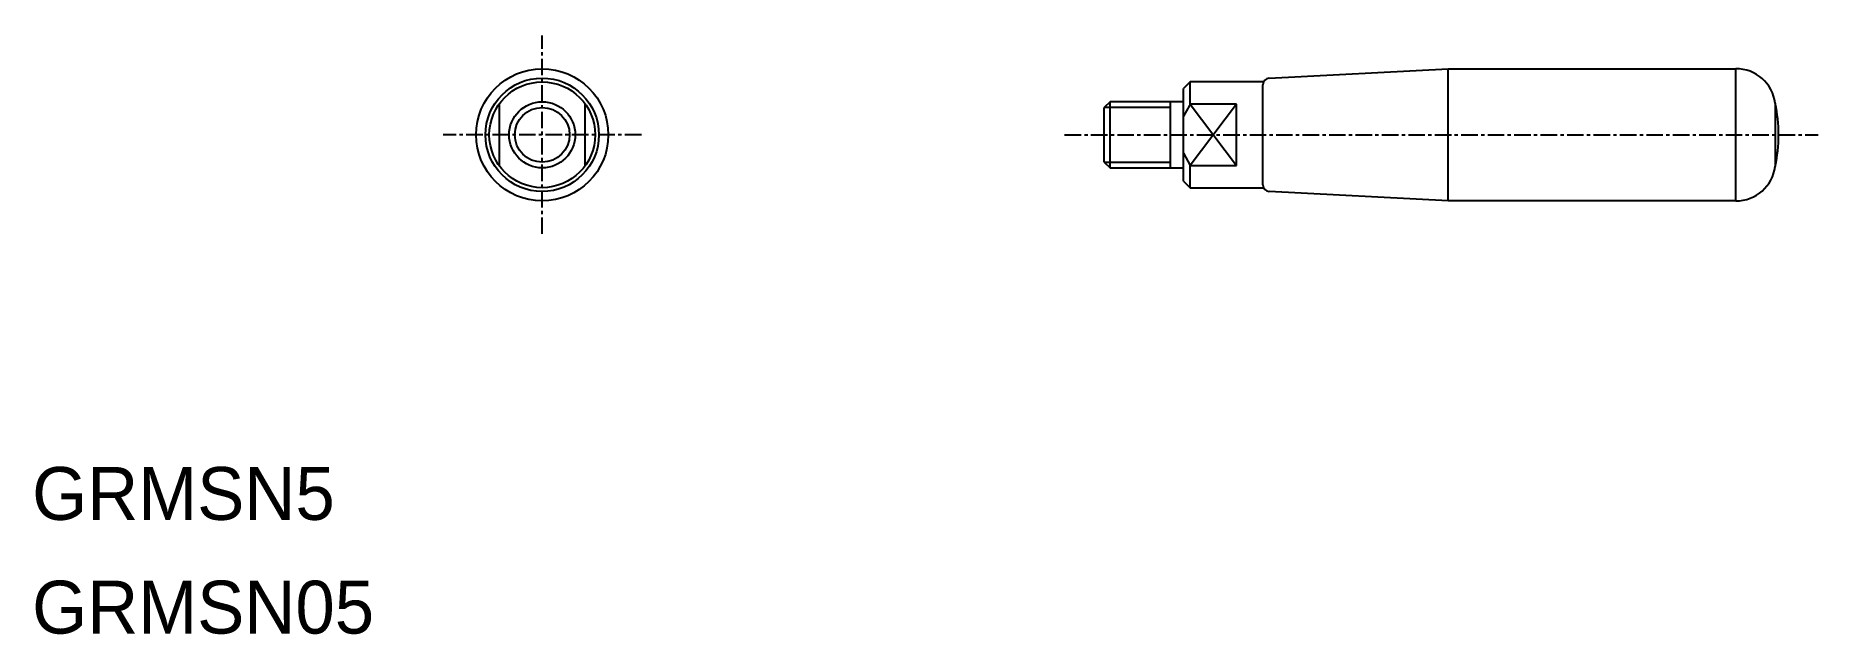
# Model space of a CAD drawing. Extents: x -6143 to -6009, y -933 to -888.
import ezdxf

# ---------------------------------------------------------------- set-up
doc = ezdxf.new("R2010")
doc.units = 0
doc.linetypes.add('CENTER', pattern=[2, 1.25, -0.25, 0.25, -0.25])
doc.layers.get('0').update_dxf_attribs({"linetype": 'CONTINUOUS'})
doc.layers.add('CENTER', color=1, linetype='CENTER')

msp = doc.modelspace()

# ---------------------------------------------------------------- linework, layer by layer
at = {"color": 7, "linetype": 'CONTINUOUS'}
for p, q in [((-6050.03, -890.8), (-6036.51, -890.09)), ((-6036.51, -900.09), (-6036.51, -890.09)), ((-6036.51, -890.09), (-6014.74, -890.09)), ((-6014.74, -900.09), (-6014.74, -890.09)), ((-6056.01, -891.09), (-6056.51, -891.59)), ((-6056.51, -898.59), (-6056.51, -891.59)), ((-6056.01, -892.76), (-6056.01, -891.09)), ((-6050.46, -891.09), (-6056.01, -891.09)), ((-6050.51, -891.59), (-6050.51, -891.3)), ((-6050.51, -898.88), (-6050.51, -891.3)), ((-6108.26, -892.76), (-6108.26, -897.42)), ((-6101.76, -897.42), (-6101.76, -892.76)), ((-6062.07, -892.59), (-6062.51, -893.02)), ((-6062.51, -897.16), (-6062.51, -893.02)), ((-6062.07, -897.59), (-6062.07, -892.59)), ((-6056.51, -892.59), (-6062.07, -892.59)), ((-6057.51, -897.59), (-6057.51, -892.59)), ((-6052.51, -892.76), (-6056.01, -892.76)), ((-6052.51, -897.42), (-6052.51, -892.76)), ((-6011.76, -897.48), (-6011.76, -892.7)), ((-6062.51, -897.16), (-6062.07, -897.59)), ((-6062.07, -897.59), (-6056.51, -897.59)), ((-6056.51, -896.48), (-6056.01, -897.42)), ((-6056.01, -897.42), (-6052.51, -897.42)), ((-6056.01, -899.09), (-6056.01, -897.42)), ((-6056.51, -898.59), (-6056.01, -899.09)), ((-6056.01, -899.09), (-6050.46, -899.09)), ((-6036.51, -900.09), (-6050.03, -899.38)), ((-6014.74, -900.09), (-6036.51, -900.09))]:
    msp.add_line(p, q, dxfattribs=at)
at = {"color": 3, "linetype": 'CONTINUOUS'}
for p, q in [((-6057.51, -893.02), (-6062.51, -893.02)), ((-6052.51, -892.76), (-6056.01, -897.42)), ((-6056.01, -892.76), (-6052.51, -897.42)), ((-6062.51, -897.16), (-6057.51, -897.16))]:
    msp.add_line(p, q, dxfattribs=at)
at = {"color": 7, "linetype": 'CONTINUOUS', "flags": 128}
msp.add_lwpolyline([(-6056.01, -892.76), (-6056.07, -892.87), (-6056.51, -893.69)], dxfattribs=at)
at = {"color": 7, "linetype": 'CONTINUOUS'}
for radius in [5, 4.29, 4, 2.5]:
    msp.add_circle((-6105.01, -895.09), radius, dxfattribs=at)
at = {"color": 3, "linetype": 'CONTINUOUS'}
msp.add_circle((-6105.01, -895.09), 2.07, dxfattribs=at)
at = {"color": 7, "linetype": 'CONTINUOUS'}
for centre, radius, start, end in [((-6050.01, -891.3), 0.5, 93.0089, 180), ((-6014.74, -893.09), 3, 7.4482, 90), ((-6022.91, -895.09), 11.4, 347.9031, 12.0969), ((-6014.74, -897.09), 3, 270, 352.5518), ((-6050.01, -898.88), 0.5, 180, 266.9911)]:
    msp.add_arc(centre, radius, start, end, dxfattribs=at)
at = {"layer": 'CENTER', "color": 1, "linetype": 'CENTER'}
for p, q in [((-6105.01, -902.59), (-6105.01, -887.59)), ((-6097.51, -895.09), (-6112.51, -895.09)), ((-6065.51, -895.09), (-6008.51, -895.09))]:
    msp.add_line(p, q, dxfattribs=at)

# ---------------------------------------------------------------- texts
for s, p in [('GRMSN5', (-6143.58, -924.22)), ('GRMSN05', (-6143.58, -932.82))]:
    msp.add_text(s, height=4).set_placement(p)

doc.saveas('drawing.dxf')
